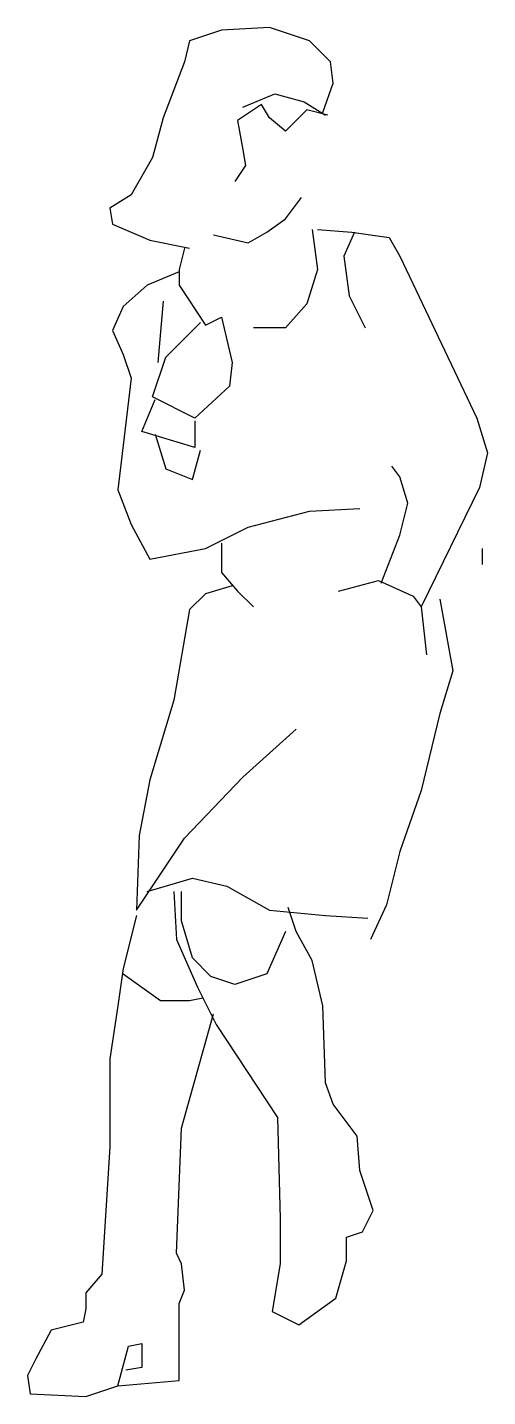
# Model space of a CAD drawing. Extents: x 9883 to 10442, y -2861 to -1197.
import ezdxf

# ---------------------------------------------------------------- set-up
doc = ezdxf.new("R2010")
doc.units = 0
doc.header["$LTSCALE"] = 1270
doc.header["$MEASUREMENT"] = 0
doc.layers.get('0').update_dxf_attribs({"linetype": 'CONTINUOUS'})

msp = doc.modelspace()

# ---------------------------------------------------------------- linework, layer by layer
at = {"linetype": 'CONTINUOUS'}
for p, q in [((10176.9, -1197.2), (10118.8, -1200.4)), ((10225.4, -1213.4), (10176.9, -1197.2)), ((10080, -1213.4), (10073.6, -1239.2)), ((10118.8, -1200.4), (10080, -1213.4)), ((10251.2, -1239.2), (10225.4, -1213.4)), ((10073.6, -1239.2), (10047.7, -1307)), ((10254.5, -1265), (10251.2, -1239.2)), ((10144.6, -1294.1), (10183.4, -1278)), ((10183.4, -1278), (10218.9, -1287.7)), ((10241.6, -1300.6), (10254.5, -1265)), ((10167.3, -1290.9), (10138.2, -1310.3)), ((10176.9, -1307), (10167.3, -1290.9)), ((10222.2, -1297.3), (10196.3, -1323.2)), ((10218.9, -1287.7), (10244.8, -1303.8)), ((10248, -1303.8), (10222.2, -1297.3)), ((10047.7, -1307), (10034.8, -1355.5)), ((10138.2, -1310.3), (10144.6, -1345.8)), ((10196.3, -1323.2), (10176.9, -1307)), ((10144.6, -1345.8), (10147.9, -1365.2)), ((10034.8, -1355.5), (10009, -1400.7)), ((10147.9, -1365.2), (10134.9, -1384.6)), ((10009, -1400.7), (9983.1, -1416.9)), ((10196.3, -1429.8), (10215.7, -1404)), ((9983.1, -1416.9), (9986.3, -1436.3)), ((10173.7, -1445.9), (10196.3, -1429.8)), ((9986.3, -1436.3), (10031.6, -1455.6)), ((10151.1, -1458.9), (10173.7, -1445.9)), ((10228.6, -1442.7), (10235.1, -1491.2)), ((10235.1, -1442.7), (10277.1, -1445.9)), ((10280.3, -1445.9), (10267.4, -1475)), ((10277.1, -1445.9), (10322.3, -1452.4)), ((10031.6, -1455.6), (10080, -1465.3)), ((10109.1, -1449.2), (10151.1, -1458.9)), ((10322.3, -1452.4), (10335.2, -1475)), ((10073.6, -1465.3), (10067.1, -1491.2)), ((10267.4, -1475), (10273.9, -1523.5)), ((10335.2, -1475), (10428.9, -1672.1)), ((10067.1, -1494.4), (10028.3, -1510.6)), ((10067.1, -1491.2), (10067.1, -1510.6)), ((10235.1, -1491.2), (10222.2, -1533.2)), ((10028.3, -1510.6), (9999.3, -1536.4)), ((10067.1, -1510.6), (10099.4, -1559)), ((10047.7, -1529.9), (10041.3, -1604.2)), ((10273.9, -1523.5), (10293.2, -1562.2)), ((9999.3, -1536.4), (9986.3, -1565.5)), ((10222.2, -1533.2), (10196.3, -1562.2)), ((10051, -1597.8), (10093, -1555.8)), ((10099.4, -1559), (10118.8, -1549.3)), ((10118.8, -1549.3), (10131.7, -1604.2)), ((10164, -1562.2), (10157.6, -1562.2)), ((10196.3, -1562.2), (10164, -1562.2)), ((9986.3, -1565.5), (9999.3, -1594.5)), ((9999.3, -1594.5), (10009, -1623.6)), ((10034.8, -1646.2), (10051, -1597.8)), ((10131.7, -1604.2), (10128.5, -1633.3)), ((10009, -1623.6), (9992.8, -1759.3)), ((10086.5, -1672.1), (10034.8, -1646.2)), ((10128.5, -1633.3), (10086.5, -1672.1)), ((10021.9, -1688.2), (10038, -1649.5)), ((10086.5, -1675.3), (10086.5, -1707.6)), ((10428.9, -1672.1), (10441.8, -1714.1)), ((10086.5, -1707.6), (10021.9, -1688.2)), ((10038, -1691.5), (10051, -1733.5)), ((10083.3, -1746.4), (10093, -1710.8)), ((10335.2, -1743.2), (10325.5, -1730.2)), ((10441.8, -1714.1), (10432.2, -1756.1)), ((10051, -1733.5), (10083.3, -1746.4)), ((10344.9, -1775.5), (10335.2, -1743.2)), ((9992.8, -1759.3), (10009, -1801.3)), ((10432.2, -1756.1), (10361.1, -1901.4)), ((10335.2, -1814.2), (10344.9, -1775.5)), ((10151.1, -1804.5), (10225.4, -1785.1)), ((10225.4, -1785.1), (10286.8, -1781.9)), ((10009, -1801.3), (10031.6, -1843.3)), ((10099.4, -1830.4), (10151.1, -1804.5)), ((10118.8, -1823.9), (10118.8, -1859.4)), ((10312.6, -1872.4), (10335.2, -1814.2)), ((10031.6, -1843.3), (10099.4, -1830.4)), ((10435.4, -1830.4), (10435.4, -1849.8)), ((10118.8, -1859.4), (10138.2, -1882.1)), ((10131.7, -1875.6), (10099.4, -1885.3)), ((10260.9, -1882.1), (10309.4, -1869.1)), ((10309.4, -1869.1), (10351.4, -1888.5)), ((10099.4, -1885.3), (10080, -1904.7)), ((10138.2, -1882.1), (10157.6, -1901.4)), ((10351.4, -1888.5), (10361.1, -1901.4)), ((10383.7, -1891.8), (10399.8, -1979)), ((10080, -1904.7), (10060.6, -2014.5)), ((10361.1, -1901.4), (10367.5, -1959.6)), ((10399.8, -1979), (10383.7, -2030.7)), ((10060.6, -2014.5), (10031.6, -2111.4)), ((10383.7, -2030.7), (10361.1, -2124.3)), ((10144.6, -2108.2), (10209.2, -2050)), ((10031.6, -2111.4), (10018.7, -2179.3)), ((10073.6, -2182.5), (10144.6, -2108.2)), ((10361.1, -2124.3), (10335.2, -2198.6)), ((10018.7, -2179.3), (10015.4, -2269.7)), ((10015.4, -2269.7), (10073.6, -2182.5)), ((10335.2, -2198.6), (10319.1, -2263.3)), ((10028.3, -2247.1), (10083.3, -2231)), ((10083.3, -2231), (10125.3, -2240.6)), ((10125.3, -2240.6), (10176.9, -2269.7)), ((10060.6, -2247.1), (10063.9, -2305.3)), ((10070.3, -2282.6), (10070.3, -2247.1)), ((10015.4, -2276.2), (9999.3, -2340.8)), ((10176.9, -2269.7), (10244.8, -2276.2)), ((10209.2, -2295.6), (10199.6, -2266.5)), ((10244.8, -2276.2), (10296.5, -2279.4)), ((10319.1, -2263.3), (10299.7, -2305.3)), ((10083.3, -2327.9), (10070.3, -2282.6)), ((10196.3, -2295.6), (10173.7, -2347.3)), ((10228.6, -2331.1), (10209.2, -2295.6)), ((10063.9, -2305.3), (10089.7, -2363.4)), ((10105.9, -2350.5), (10083.3, -2327.9)), ((9999.3, -2340.8), (9992.8, -2386)), ((10241.6, -2386), (10228.6, -2331.1)), ((9999.3, -2347.3), (10044.5, -2379.6)), ((10134.9, -2360.2), (10105.9, -2350.5)), ((10173.7, -2347.3), (10134.9, -2360.2)), ((10080, -2379.6), (10096.2, -2376.3)), ((10089.7, -2363.4), (10112.3, -2408.6)), ((9992.8, -2386), (9983.1, -2450.6)), ((10044.5, -2379.6), (10080, -2379.6)), ((10070.3, -2534.6), (10109.1, -2395.7)), ((10244.8, -2479.7), (10241.6, -2386)), ((10112.3, -2408.6), (10186.6, -2521.7)), ((9983.1, -2450.6), (9983.1, -2557.2)), ((10254.5, -2505.5), (10244.8, -2479.7)), ((10283.5, -2544.3), (10254.5, -2505.5)), ((10186.6, -2521.7), (10189.9, -2644.5)), ((10063.9, -2686.5), (10070.3, -2534.6)), ((10286.8, -2586.3), (10283.5, -2544.3)), ((9983.1, -2557.2), (9973.4, -2712.3)), ((10302.9, -2634.8), (10286.8, -2586.3)), ((10189.9, -2644.5), (10189.9, -2699.4)), ((10290, -2660.6), (10302.9, -2634.8)), ((10270.6, -2667.1), (10290, -2660.6)), ((10270.6, -2696.1), (10270.6, -2667.1)), ((10070.3, -2699.4), (10063.9, -2686.5)), ((10073.6, -2731.7), (10070.3, -2699.4)), ((10189.9, -2699.4), (10180.2, -2757.5)), ((10257.7, -2741.4), (10270.6, -2696.1)), ((9973.4, -2712.3), (9954, -2734.9)), ((9954, -2734.9), (9954, -2754.3)), ((10067.1, -2747.8), (10073.6, -2731.7)), ((10212.5, -2773.7), (10257.7, -2741.4)), ((9954, -2754.3), (9950.8, -2770.4)), ((10067.1, -2841.5), (10067.1, -2747.8)), ((10180.2, -2757.5), (10212.5, -2773.7)), ((9950.8, -2770.4), (9912, -2780.1)), ((9912, -2780.1), (9892.7, -2815.7)), ((9992.8, -2848), (10005.7, -2799.5)), ((10005.7, -2799.5), (10021.9, -2796.3)), ((10021.9, -2796.3), (10021.9, -2825.4)), ((9892.7, -2815.7), (9883, -2835.1)), ((10021.9, -2825.4), (10002.5, -2828.6)), ((9883, -2835.1), (9886.2, -2857.7)), ((9992.8, -2848), (10067.1, -2841.5)), ((9886.2, -2857.7), (9954, -2860.9)), ((9954, -2860.9), (9992.8, -2848))]:
    msp.add_line(p, q, dxfattribs=at)

doc.saveas('drawing.dxf')
